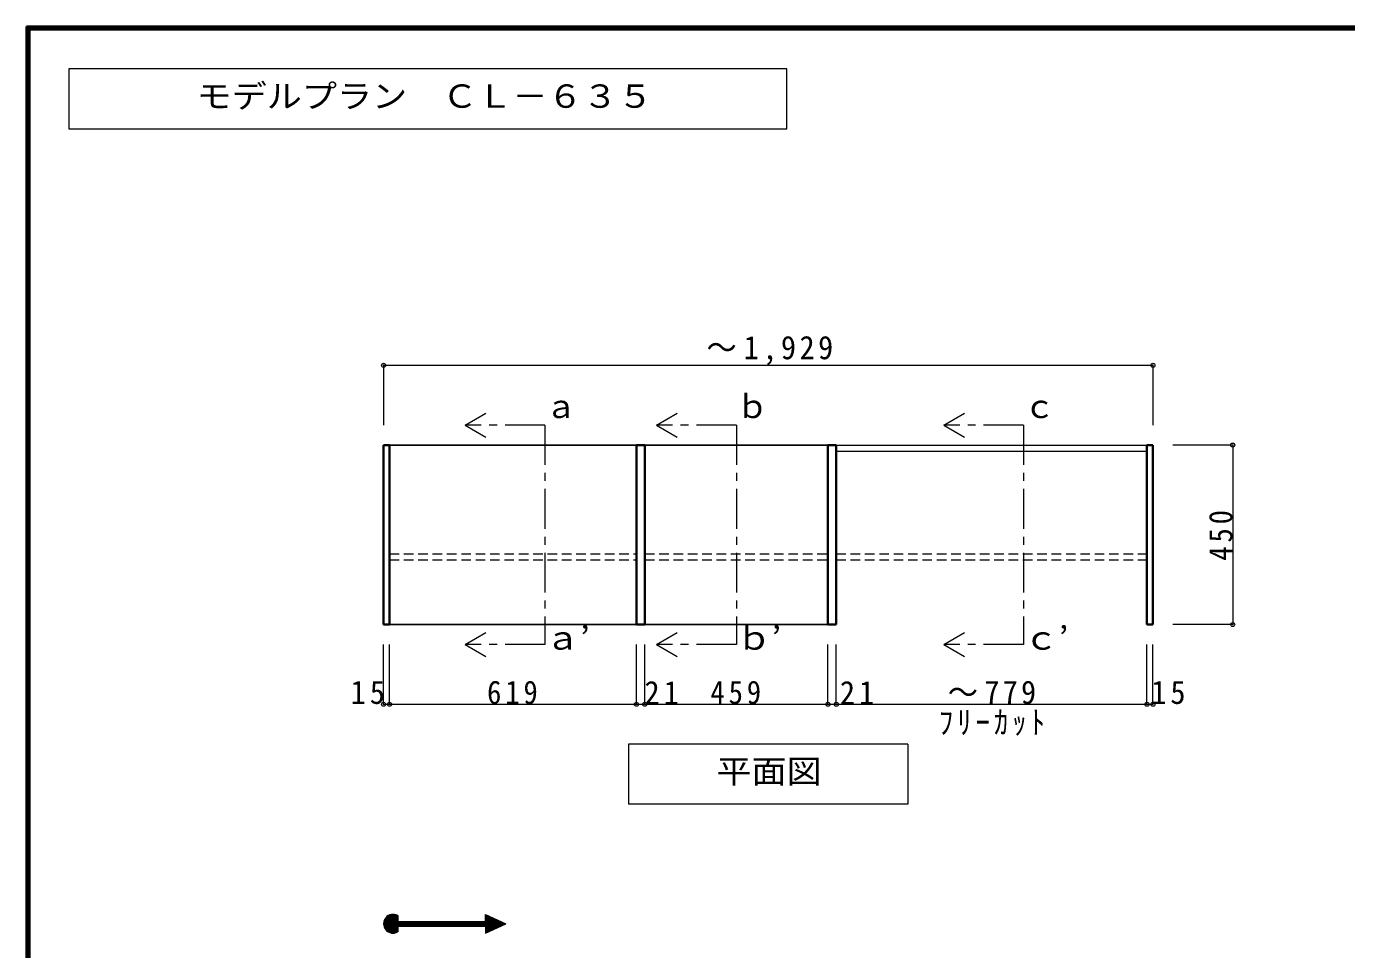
# Model space of a CAD drawing. Units: millimetres at full size, sheet at 1:20; details may follow other scales. Extents: x -3922 to 3878, y -2932 to 2722.
# Drawn here: x -3922 to -612, y 408 to 2722 of the extents above; entities that cross this region are included whole.
import ezdxf
from ezdxf.enums import TextEntityAlignment as Align

# ---------------------------------------------------------------- set-up
doc = ezdxf.new("R2010")
doc.units = ezdxf.units.MM
doc.header["$LTSCALE"] = 20
doc.header["$PDMODE"] = 32
doc.header["$PDSIZE"] = 10
doc.linetypes.add('CHAIN1', pattern=[8, 5, -1, 1, -1])
doc.linetypes.add('DASHED1', pattern=[1.8, 1.2, -0.6])
for name, color, linetype, lineweight in [('0-2', 2, 'Continuous', 35), ('0-3_固定棚', 3, 'Continuous', 25), ('0-6_パイプハンガー', 4, 'Continuous', 9), ('0-7_桟木・巾木', 2, 'Continuous', 35), ('0-A_文字', 7, 'Continuous', 18), ('0-B_寸法', 7, 'Continuous', 9), ('F-1_枠', 6, 'Continuous', 40)]:
    doc.layers.add(name, color=color, linetype=linetype, lineweight=lineweight)
doc.styles.add('ＭＳ ゴシック', font='')
doc.styles.get('ＭＳ ゴシック').set_extended_font_data('MS Gothic')

msp = doc.modelspace()

# ---------------------------------------------------------------- linework, layer by layer
at = {"layer": '0-2'}
for p, q in [((-3026.53, 1222.73), (-3026.53, 1672.73)), ((-3026.53, 1672.73), (-3011.53, 1672.73)), ((-3011.53, 1222.73), (-3011.53, 1672.73)), ((-2392.53, 1222.73), (-2392.53, 1672.73)), ((-2392.53, 1672.73), (-2371.53, 1672.73)), ((-2371.53, 1222.73), (-2371.53, 1672.73)), ((-1912.53, 1222.73), (-1912.53, 1672.73)), ((-1912.53, 1672.73), (-1891.53, 1672.73)), ((-1891.53, 1222.73), (-1891.53, 1672.73)), ((-1112.53, 1222.73), (-1112.53, 1672.73)), ((-1112.53, 1672.73), (-1097.53, 1672.73)), ((-1097.53, 1222.73), (-1097.53, 1672.73)), ((-3026.53, 1222.73), (-3011.53, 1222.73)), ((-2392.53, 1222.73), (-2371.53, 1222.73)), ((-1912.53, 1222.73), (-1891.53, 1222.73)), ((-1112.53, 1222.73), (-1097.53, 1222.73))]:
    msp.add_line(p, q, dxfattribs=at)
at = {"layer": '0-3_固定棚'}
for p, q in [((-3011.53, 1672.73), (-2392.53, 1672.73)), ((-2371.53, 1672.73), (-1912.53, 1672.73)), ((-2392.53, 1222.73), (-3011.53, 1222.73)), ((-2371.53, 1222.73), (-1912.53, 1222.73))]:
    msp.add_line(p, q, dxfattribs=at)
at = {"layer": '0-6_パイプハンガー', "linetype": 'DASHED1'}
for p, q in [((-3011.53, 1400.22), (-2392.53, 1400.22)), ((-2371.53, 1400.22), (-1912.53, 1400.22)), ((-1891.53, 1400.22), (-1112.53, 1400.22)), ((-3011.53, 1385.24), (-2392.53, 1385.24)), ((-2371.53, 1385.24), (-1912.53, 1385.24)), ((-1891.53, 1385.24), (-1112.53, 1385.24))]:
    msp.add_line(p, q, dxfattribs=at)
at = {"layer": '0-7_桟木・巾木', "color": 7, "lineweight": 18}
for p, q in [((-1891.53, 1672.73), (-1112.53, 1672.73)), ((-1891.53, 1657.73), (-1112.53, 1657.73))]:
    msp.add_line(p, q, dxfattribs=at)
at = {"layer": '0-A_文字'}
for p, q in [((-2822.03, 1722.73), (-2770.07, 1752.73)), ((-2822.03, 1722.73), (-2770.07, 1692.73)), ((-2342.03, 1722.73), (-2290.07, 1752.73)), ((-2342.03, 1722.73), (-2290.07, 1692.73)), ((-1622.03, 1722.73), (-1570.07, 1752.73)), ((-1622.03, 1722.73), (-1570.07, 1692.73)), ((-2822.03, 1172.73), (-2770.07, 1202.73)), ((-2342.03, 1172.73), (-2290.07, 1202.73)), ((-1622.03, 1172.73), (-1570.07, 1202.73)), ((-2822.03, 1172.73), (-2770.07, 1142.73)), ((-2342.03, 1172.73), (-2290.07, 1142.73)), ((-1622.03, 1172.73), (-1570.07, 1142.73)), ((-3026.53, 472.25), (-3002.57, 496.2)), ((-3026.39, 475.22), (-3005.54, 496.06)), ((-3026.34, 469.61), (-2999.93, 496.02)), ((-3025.91, 467.21), (-2997.53, 495.58)), ((-3025.73, 478.71), (-3009.03, 495.4)), ((-3025.28, 465.01), (-2995.34, 494.96)), ((-3024.48, 462.98), (-2993.3, 494.16)), ((-3023.97, 483.29), (-3013.62, 493.65)), ((-3023.54, 461.09), (-2991.42, 493.22)), ((-3022.46, 459.34), (-2991.12, 490.69)), ((-3021.26, 457.72), (-2991.12, 487.86)), ((-3019.93, 456.22), (-2991.12, 485.03)), ((-3018.48, 454.84), (-2991.12, 482.21)), ((-3016.91, 453.58), (-2991.12, 479.38)), ((-3015.22, 452.44), (-2989.17, 478.49)), ((-3013.4, 451.44), (-2986.34, 478.49)), ((-3011.43, 450.57), (-2983.51, 478.49)), ((-3009.31, 449.87), (-2980.68, 478.49)), ((-3007.01, 449.34), (-2991.12, 465.23)), ((-2991.12, 466.7), (-2991.12, 452.15)), ((-2991.12, 466.7), (-2770.63, 466.7)), ((-2989.65, 466.7), (-2977.86, 478.49)), ((-2986.82, 466.7), (-2975.03, 478.49)), ((-2983.99, 466.7), (-2972.2, 478.49)), ((-2981.17, 466.7), (-2969.37, 478.49)), ((-2978.34, 466.7), (-2966.54, 478.49)), ((-2975.51, 466.7), (-2963.71, 478.49)), ((-2972.68, 466.7), (-2960.89, 478.49)), ((-2969.85, 466.7), (-2958.06, 478.49)), ((-2967.02, 466.7), (-2955.23, 478.49)), ((-2964.19, 466.7), (-2952.4, 478.49)), ((-2961.37, 466.7), (-2949.57, 478.49)), ((-2958.54, 466.7), (-2946.74, 478.49)), ((-2955.71, 466.7), (-2943.92, 478.49)), ((-2952.88, 466.7), (-2941.09, 478.49)), ((-2950.05, 466.7), (-2938.26, 478.49)), ((-2947.22, 466.7), (-2935.43, 478.49)), ((-2944.4, 466.7), (-2932.6, 478.49)), ((-2941.57, 466.7), (-2929.77, 478.49)), ((-2938.74, 466.7), (-2926.94, 478.49)), ((-2935.91, 466.7), (-2924.12, 478.49)), ((-2933.08, 466.7), (-2921.29, 478.49)), ((-2930.25, 466.7), (-2918.46, 478.49)), ((-2927.42, 466.7), (-2915.63, 478.49)), ((-2924.6, 466.7), (-2912.8, 478.49)), ((-2921.77, 466.7), (-2909.97, 478.49)), ((-2918.94, 466.7), (-2907.15, 478.49)), ((-2916.11, 466.7), (-2904.32, 478.49)), ((-2913.28, 466.7), (-2901.49, 478.49)), ((-2910.45, 466.7), (-2898.66, 478.49)), ((-2907.63, 466.7), (-2895.83, 478.49)), ((-2904.8, 466.7), (-2893, 478.49)), ((-2901.97, 466.7), (-2890.18, 478.49)), ((-2899.14, 466.7), (-2887.35, 478.49)), ((-2896.31, 466.7), (-2884.52, 478.49)), ((-2893.48, 466.7), (-2881.69, 478.49)), ((-2890.66, 466.7), (-2878.86, 478.49)), ((-2887.83, 466.7), (-2876.03, 478.49)), ((-2885, 466.7), (-2873.2, 478.49)), ((-2882.17, 466.7), (-2870.38, 478.49)), ((-2879.34, 466.7), (-2867.55, 478.49)), ((-2876.51, 466.7), (-2864.72, 478.49)), ((-2873.68, 466.7), (-2861.89, 478.49)), ((-2870.86, 466.7), (-2859.06, 478.49)), ((-2868.03, 466.7), (-2856.23, 478.49)), ((-2865.2, 466.7), (-2853.41, 478.49)), ((-2862.37, 466.7), (-2850.58, 478.49)), ((-2859.54, 466.7), (-2847.75, 478.49)), ((-2856.71, 466.7), (-2844.92, 478.49)), ((-2853.89, 466.7), (-2842.09, 478.49)), ((-2851.06, 466.7), (-2839.26, 478.49)), ((-2848.23, 466.7), (-2836.44, 478.49)), ((-2845.4, 466.7), (-2833.61, 478.49)), ((-2842.57, 466.7), (-2830.78, 478.49)), ((-2839.74, 466.7), (-2827.95, 478.49)), ((-2836.92, 466.7), (-2825.12, 478.49)), ((-2834.09, 466.7), (-2822.29, 478.49)), ((-2831.26, 466.7), (-2819.46, 478.49)), ((-2828.43, 466.7), (-2816.64, 478.49)), ((-2825.6, 466.7), (-2813.81, 478.49)), ((-2822.77, 466.7), (-2810.98, 478.49)), ((-2819.94, 466.7), (-2808.15, 478.49)), ((-2817.12, 466.7), (-2805.32, 478.49)), ((-2814.29, 466.7), (-2802.49, 478.49)), ((-2811.46, 466.7), (-2799.67, 478.49)), ((-2808.63, 466.7), (-2796.84, 478.49)), ((-2805.8, 466.7), (-2794.01, 478.49)), ((-2802.97, 466.7), (-2791.18, 478.49)), ((-2800.15, 466.7), (-2788.35, 478.49)), ((-2797.32, 466.7), (-2785.52, 478.49)), ((-2794.49, 466.7), (-2782.7, 478.49)), ((-2791.66, 466.7), (-2779.87, 478.49)), ((-2788.83, 466.7), (-2777.04, 478.49)), ((-2786, 466.7), (-2774.21, 478.49)), ((-2783.18, 466.7), (-2771.38, 478.49)), ((-2780.35, 466.7), (-2757.12, 489.93)), ((-2777.52, 466.7), (-2755.19, 489.03)), ((-2774.69, 466.7), (-2753.25, 488.13)), ((-2771.86, 466.7), (-2751.32, 487.24)), ((-2770.63, 496.21), (-2719.81, 472.6)), ((-2770.63, 478.49), (-2770.63, 496.21)), ((-2770.63, 493.39), (-2768.7, 495.31)), ((-2770.63, 490.56), (-2766.77, 494.42)), ((-2770.63, 487.73), (-2764.84, 493.52)), ((-2770.63, 484.9), (-2762.91, 492.62)), ((-2770.63, 482.07), (-2760.98, 491.72)), ((-2770.63, 479.25), (-2759.05, 490.83)), ((-2770.63, 465.1), (-2749.39, 486.34)), ((-2770.63, 462.27), (-2747.46, 485.44)), ((-2770.63, 459.45), (-2745.53, 484.55)), ((-2770.63, 456.62), (-2743.6, 483.65)), ((-2770.63, 453.79), (-2741.67, 482.75)), ((-2770.63, 450.96), (-2739.74, 481.85)), ((-2770.63, 448.99), (-2719.81, 472.6)), ((-2770.63, 466.7), (-2770.63, 448.99)), ((-2769.04, 449.73), (-2737.81, 480.96)), ((-2763.75, 452.18), (-2735.87, 480.06)), ((-2758.47, 454.64), (-2733.94, 479.16)), ((-2753.19, 457.09), (-2732.01, 478.27)), ((-2747.9, 459.54), (-2730.08, 477.37)), ((-2742.62, 462), (-2728.15, 476.47)), ((-2737.34, 464.45), (-2726.22, 475.57)), ((-2732.06, 466.91), (-2724.29, 474.68)), ((-2726.77, 469.36), (-2722.36, 473.78)), ((-2721.49, 471.82), (-2720.42, 472.88)), ((-3004.48, 449.04), (-2991.12, 462.41)), ((-3001.67, 449.02), (-2991.12, 459.58)), ((-2998.45, 449.41), (-2991.12, 456.75)), ((-2994.5, 450.54), (-2991.12, 453.92))]:
    msp.add_line(p, q, dxfattribs=at)
at = {"layer": '0-A_文字', "linetype": 'CHAIN1'}
for p, q in [((-2622.03, 1722.73), (-2822.03, 1722.73)), ((-2622.03, 1722.73), (-2622.03, 1172.73)), ((-2142.03, 1722.73), (-2342.03, 1722.73)), ((-2142.03, 1722.73), (-2142.03, 1172.73)), ((-1422.03, 1722.73), (-1622.03, 1722.73)), ((-1422.03, 1722.73), (-1422.03, 1172.73)), ((-2622.03, 1172.73), (-2822.03, 1172.73)), ((-2142.03, 1172.73), (-2342.03, 1172.73)), ((-1422.03, 1172.73), (-1622.03, 1172.73))]:
    msp.add_line(p, q, dxfattribs=at)
at = {"layer": '0-A_文字'}
msp.add_lwpolyline([(-3815.36, 2465.63), (-2015.36, 2465.63), (-2015.36, 2615.63), (-3815.36, 2615.63)], close=True, dxfattribs=at)
for points in [[(-1712.03, 922.73), (-1712.03, 772.73), (-2412.03, 772.73)], [(-1712.03, 922.73), (-2412.03, 922.73), (-2412.03, 772.73)], [(-2991.12, 493.04), (-2991.12, 478.49), (-2770.63, 478.49)]]:
    msp.add_lwpolyline(points, dxfattribs=at)
msp.add_arc((-3002.92, 472.6), 23.61, 60, 300, dxfattribs=at)
at = {"layer": '0-B_寸法', "color": 4}
for p, q in [((-3026.53, 1872.73), (-3026.53, 1722.73)), ((-3026.53, 1872.73), (-1097.53, 1872.73)), ((-1097.53, 1872.73), (-1097.53, 1722.73)), ((-897.53, 1672.73), (-1047.53, 1672.73)), ((-897.53, 1672.73), (-897.53, 1222.73)), ((-897.53, 1222.73), (-1047.53, 1222.73)), ((-3026.53, 1022.73), (-3026.53, 1172.73)), ((-3011.53, 1022.73), (-3011.53, 1172.73)), ((-2392.53, 1022.73), (-2392.53, 1172.73)), ((-2371.53, 1022.73), (-2371.53, 1172.73)), ((-1912.53, 1022.73), (-1912.53, 1172.73)), ((-1891.53, 1022.73), (-1891.53, 1172.73)), ((-1112.53, 1022.73), (-1112.53, 1172.73)), ((-1097.53, 1022.73), (-1097.53, 1172.73)), ((-3026.53, 1022.73), (-3011.53, 1022.73)), ((-3011.53, 1022.73), (-2392.53, 1022.73)), ((-2392.53, 1022.73), (-2371.53, 1022.73)), ((-2371.53, 1022.73), (-1112.53, 1022.73)), ((-1112.53, 1022.73), (-1097.53, 1022.73))]:
    msp.add_line(p, q, dxfattribs=at)
at = {"layer": '0-B_寸法'}
for p in [(-3026.53, 1872.73), (-1097.53, 1872.73), (-897.53, 1672.73), (-897.53, 1222.73), (-3026.53, 1022.73), (-3011.53, 1022.73), (-2392.53, 1022.73), (-2371.53, 1022.73), (-1912.53, 1022.73), (-1891.53, 1022.73), (-1112.53, 1022.73), (-1097.53, 1022.73)]:
    msp.add_point(p, dxfattribs=at)
at = {"layer": 'F-1_枠'}
for p, q in [((-3922.03, 2722.29), (-3922.03, -2864.37)), ((-3922.03, 2722.29), (3877.97, 2722.29)), ((-3922.03, 2718.96), (3877.97, 2718.96)), ((-3922.03, 2715.63), (3877.97, 2715.63)), ((-3918.7, 2722.29), (-3918.7, -2864.37)), ((-3915.36, 2722.29), (-3915.36, -2864.37))]:
    msp.add_line(p, q, dxfattribs=at)

# ---------------------------------------------------------------- texts
at = {"layer": '0-A_文字', "style": 'ＭＳ ゴシック', "width": 1.1}
for s, p in [('モデルプラン\u3000ＣＬ－６３５', (-3495.36, 2500.63)), ('ａ’', (-2622.03, 1142.08)), ('ｂ’', (-2142.03, 1142.08)), ('ｃ’', (-1422.03, 1142.08)), ('平面図', (-2192.03, 807.73))]:
    msp.add_text(s, height=58.65, dxfattribs=at).set_placement(p, align=Align.BOTTOM_LEFT)
at = {"layer": '0-A_文字', "style": 'ＭＳ ゴシック'}
for s, p in [('ｂ', (-2142.03, 1722.73)), ('ａ', (-2622.03, 1722.73)), ('ｃ', (-1422.03, 1722.73))]:
    msp.add_text(s, height=58.65, dxfattribs=at).set_placement(p, align=Align.BOTTOM_LEFT)
at = {"layer": '0-B_寸法', "char_height": 58.65, "attachment_point": 7, "style": 'ＭＳ ゴシック'}
for s, insert in [('\\T1.23;\\W0.95;～1,929', (-2217.03, 1872.73)), ('\\T1.27;\\W0.95;15', (-3109.22, 1022.73)), ('\\T1.27;\\W0.9;619', (-2767.03, 1022.73)), ('\\T1.27;\\W0.95;21', (-2372.27, 1022.73)), ('\\T1.27;\\W0.9;459', (-2207.03, 1022.73)), ('\\T1.27;\\W0.95;21', (-1882.36, 1022.73)), ('\\T1.21;\\W0.95;～779', (-1612.03, 1022.73)), ('\\T1.27;\\W0.95;15', (-1101.96, 1022.73)), ('\\T1.28;\\W0.9;ﾌﾘｰｶｯﾄ', (-1634.53, 943.86))]:
    msp.add_mtext(s, dxfattribs=dict(at, insert=insert))
at = {"layer": '0-B_寸法', "insert": (-897.53, 1382.73), "char_height": 58.65, "attachment_point": 7, "rotation": 90, "style": 'ＭＳ ゴシック'}
msp.add_mtext('\\T1.27;\\W0.9;450', dxfattribs=at)

doc.saveas('drawing.dxf')
